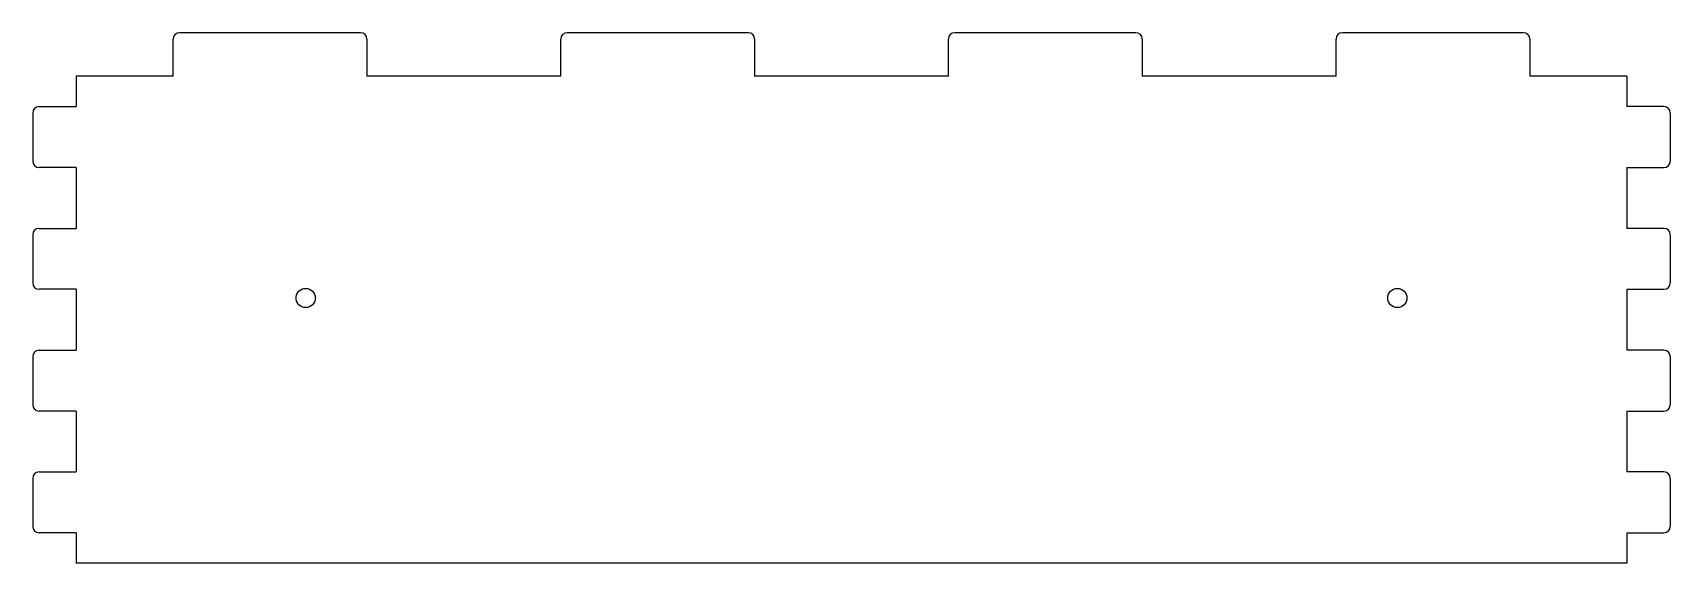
# Model space of a CAD drawing. Header units: millimetres. Extents: x 0 to 512, y 0 to 166.
import ezdxf

# ---------------------------------------------------------------- set-up
doc = ezdxf.new("R2010")
doc.units = ezdxf.units.MM
doc.layers.add('CutProfile', color=7, linetype='CONTINUOUS')

msp = doc.modelspace()

# ---------------------------------------------------------------- linework, layer by layer
at = {"layer": 'CutProfile'}
for p, q in [((43.9, 152.4), (43.9, 164)), ((102.5, 166), (45.9, 166)), ((104.5, 164), (104.5, 152.4)), ((165.1, 152.4), (165.1, 164)), ((223.7, 166), (167.1, 166)), ((225.7, 164), (225.7, 152.4)), ((286.3, 152.4), (286.3, 164)), ((344.9, 166), (288.3, 166)), ((346.9, 164), (346.9, 152.4)), ((407.5, 152.4), (407.5, 164)), ((466.1, 166), (409.5, 166)), ((468.1, 164), (468.1, 152.4)), ((13.6, 152.4), (13.6, 142.875)), ((43.9, 152.4), (13.6, 152.4)), ((165.1, 152.4), (104.5, 152.4)), ((286.3, 152.4), (225.7, 152.4)), ((407.5, 152.4), (346.9, 152.4)), ((498.4, 152.4), (468.1, 152.4)), ((498.4, 152.4), (498.4, 142.875)), ((0, 140.875), (0, 125.825)), ((2, 142.875), (13.6, 142.875)), ((510, 142.875), (498.4, 142.875)), ((512, 140.875), (512, 125.825)), ((13.6, 123.825), (2, 123.825)), ((13.6, 123.825), (13.6, 104.775)), ((498.4, 123.825), (510, 123.825)), ((498.4, 123.825), (498.4, 104.775)), ((0, 102.775), (0, 87.725)), ((2, 104.775), (13.6, 104.775)), ((510, 104.775), (498.4, 104.775)), ((512, 102.775), (512, 87.725)), ((13.6, 85.725), (2, 85.725)), ((13.6, 85.725), (13.6, 66.675)), ((498.4, 85.725), (510, 85.725)), ((498.4, 85.725), (498.4, 66.675)), ((2, 66.675), (13.6, 66.675)), ((510, 66.675), (498.4, 66.675)), ((0, 64.675), (0, 49.625)), ((512, 64.675), (512, 49.625)), ((13.6, 47.625), (2, 47.625)), ((13.6, 47.625), (13.6, 28.575)), ((498.4, 47.625), (510, 47.625)), ((498.4, 47.625), (498.4, 28.575)), ((0, 26.575), (0, 11.525)), ((2, 28.575), (13.6, 28.575)), ((510, 28.575), (498.4, 28.575)), ((512, 26.575), (512, 11.525)), ((13.6, 9.525), (2, 9.525)), ((13.6, 9.525), (13.6, 0)), ((498.4, 9.525), (510, 9.525)), ((498.4, 9.525), (498.4, 0)), ((498.4, 0), (13.6, 0))]:
    msp.add_line(p, q, dxfattribs=at)
for centre in [(85.333, 83), (426.667, 83)]:
    msp.add_circle(centre, 3, dxfattribs=at)
for centre, start, end in [((45.9, 164), 90, 180), ((102.5, 164), 0, 90), ((167.1, 164), 90, 180), ((223.7, 164), 0, 90), ((288.3, 164), 90, 180), ((344.9, 164), 0, 90), ((409.5, 164), 90, 180), ((466.1, 164), 0, 90), ((2, 140.875), 90, 180), ((510, 140.875), 0, 90), ((2, 125.825), 180, -90), ((510, 125.825), -90, 0), ((2, 102.775), 90, 180), ((510, 102.775), 0, 90), ((2, 87.725), 180, -90), ((510, 87.725), -90, 0), ((2, 64.675), 90, 180), ((510, 64.675), 0, 90), ((2, 49.625), 180, -90), ((510, 49.625), -90, 0), ((2, 26.575), 90, 180), ((510, 26.575), 0, 90), ((2, 11.525), 180, -90), ((510, 11.525), -90, 0)]:
    msp.add_arc(centre, 2, start, end, dxfattribs=at)

doc.saveas('drawing.dxf')
